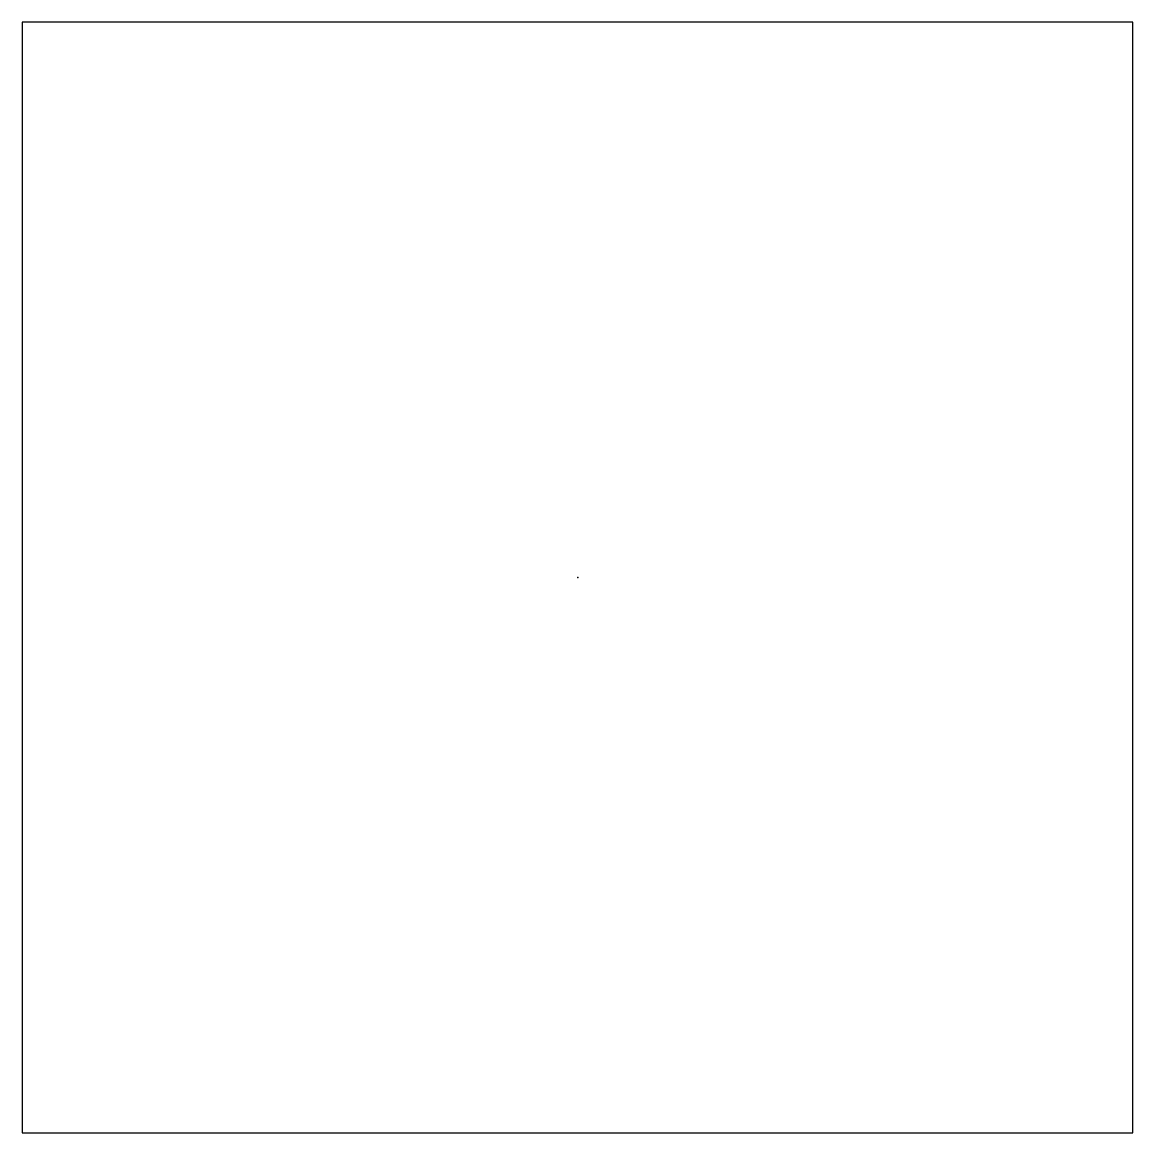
# Model space of a CAD drawing. Header units: millimetres. Extents: x -0.5 to 0.5, y -0.5 to 0.5.
import ezdxf

# ---------------------------------------------------------------- set-up
doc = ezdxf.new("R2010")
doc.units = ezdxf.units.MM

msp = doc.modelspace()

# ---------------------------------------------------------------- linework, layer by layer
for p, q in [((0.4996, 0.5), (-0.5004, 0.5)), ((-0.5004, 0.5), (-0.5004, -0.5)), ((0.4996, -0.5), (0.4996, 0.5)), ((-0.5004, -0.5), (0.4996, -0.5))]:
    msp.add_line(p, q)
msp.add_point((0, 0))

doc.saveas('drawing.dxf')
